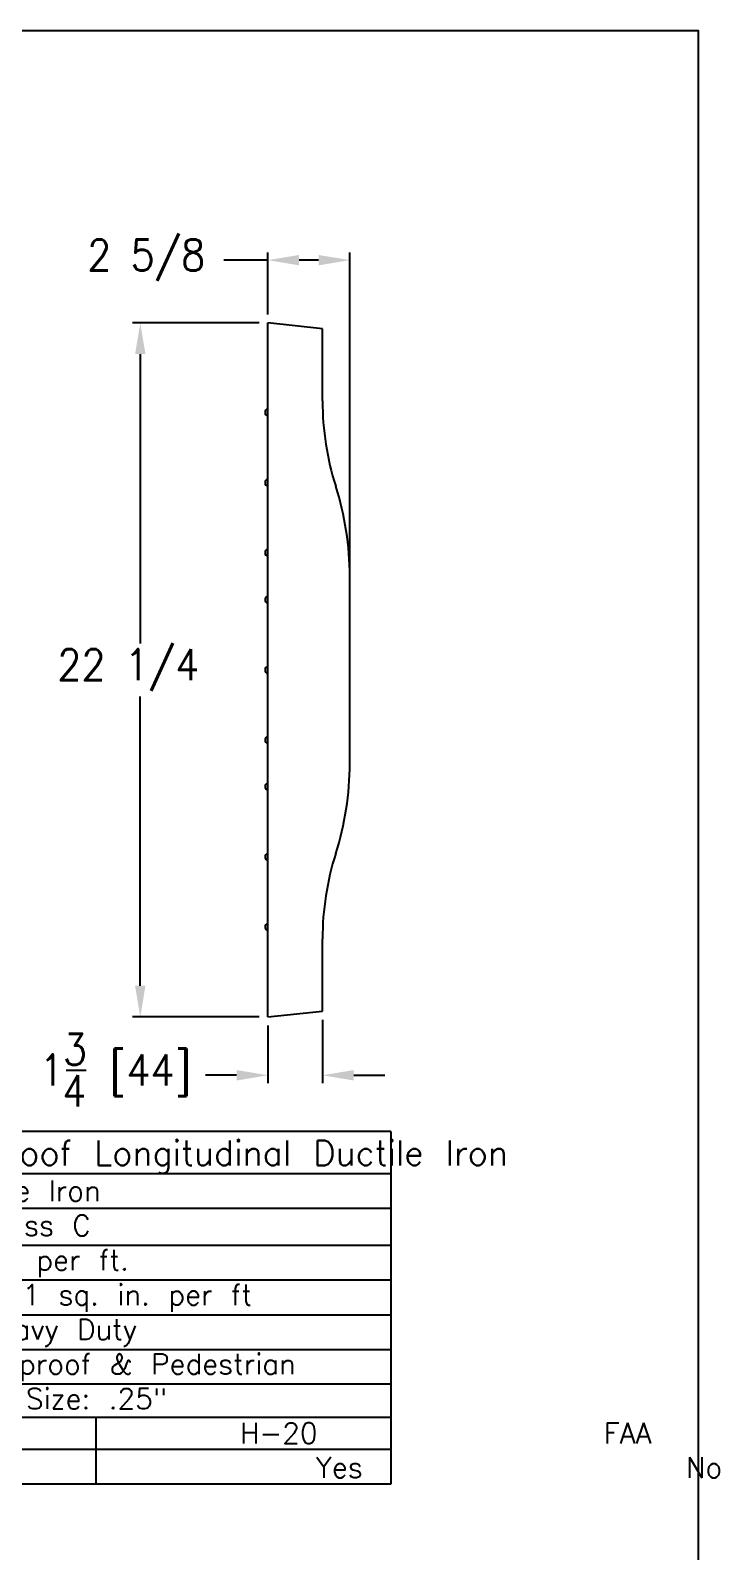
# Model space of a CAD drawing. Extents: x 196 to 587, y -81 to 16.
# Drawn here: x 429.73 to 451.82, y -33.12 to 15.66 of the extents above; entities that cross this region are included whole.
import ezdxf

# ---------------------------------------------------------------- set-up
doc = ezdxf.new("R2010")
doc.units = 0
doc.header["$LTSCALE"] = 4
doc.header["$MEASUREMENT"] = 0
doc.layers.get('0').update_dxf_attribs({"linetype": 'CONTINUOUS'})
doc.layers.get('DEFPOINTS').update_dxf_attribs({"linetype": 'CONTINUOUS'})
doc.layers.add('DIM', color=2, linetype='CONTINUOUS')
doc.styles.add('FT_FONT', font='ROMANS.SHX', dxfattribs={"width": 0.9})
doc.styles.get("Standard").update_dxf_attribs({"font": 'txt.shx', "height": 1})
doc.dimstyles.get("Standard").update_dxf_attribs({"dimtxt": 0.384208, "dimasz": 0.1875, "dimexe": 0.612, "dimexo": 0.2125, "dimgap": 0.09, "dimtad": 0, "dimtih": 1, "dimtoh": 1, "dimdec": 4, "dimzin": 0, "dimdsep": 46, "dimtxsty": 'FT_FONT', "dimcen": 0.306, "dimadec": 0, "dimazin": 0, "dimtfac": 1, "dimtdec": 4, "dimtofl": 0, "dimtmove": 0, "dimatfit": 3, "dimfxl": 0, "dimtolj": 1, "dimtzin": 0, "dimarcsym": 0})

# ---------------------------------------------------------------- blocks, each defined once
blk = doc.blocks.new('*U71')
at = {"color": 250, "style": 'FT_FONT', "width": 0.9}
blk.add_text('22 1/4', height=1, dxfattribs=at).set_placement((430.593, -5.181))
blk = doc.blocks.new('*D0')
at = {"color": 250}
for p, q in [((437.064, 6.278), (433, 6.278)), ((433.25, 5.278), (433.25, -3.995)), ((433.25, -14.972), (433.25, -5.699)), ((437.064, -15.972), (433, -15.972))]:
    blk.add_line(p, q, dxfattribs=at)
for points in [[(433.083, 5.278), (433.416, 5.278), (433.25, 6.278)], [(433.083, -14.972), (433.416, -14.972), (433.25, -15.972)]]:
    blk.add_solid(points, dxfattribs=at)
at = {"layer": 'DEFPOINTS', "color": 0}
for p in [(437.339, 6.278), (433.25, -15.972), (437.339, -15.972)]:
    blk.add_point(p, dxfattribs=at)
at = {"layer": 'DIM'}
blk.add_blockref('*U71', (0, 0), dxfattribs=at)
blk = doc.blocks.new('*U72')
at = {"color": 250, "style": 'FT_FONT', "width": 0.9}
blk.add_text('2 5/8', height=1, dxfattribs=at).set_placement((431.55, 7.957))
blk = doc.blocks.new('*D1')
at = {"color": 250}
for p, q in [((437.339, 6.553), (437.339, 8.541)), ((439.964, -1.572), (439.964, 8.541)), ((437.339, 8.291), (435.926, 8.291)), ((438.964, 8.291), (438.339, 8.291))]:
    blk.add_line(p, q, dxfattribs=at)
for points in [[(438.339, 8.457), (438.339, 8.124), (437.339, 8.291)], [(438.964, 8.457), (438.964, 8.124), (439.964, 8.291)]]:
    blk.add_solid(points, dxfattribs=at)
at = {"layer": 'DEFPOINTS', "color": 0}
for p in [(439.964, 8.291), (437.339, 6.278), (439.964, -1.847)]:
    blk.add_point(p, dxfattribs=at)
at = {"layer": 'DIM'}
blk.add_blockref('*U72', (0, 0), dxfattribs=at)
blk = doc.blocks.new('*U74')
at = {"color": 250}
for s, height, p in [('   HPD- Heelproof Longitudinal Ductile Iron', 0.792, (419.984, -20.732)), ('   Material : Ductile Iron', 0.65997, (419.984, -21.876)), ('   DIN Rating : Class C', 0.65997, (419.984, -22.987)), ('   Weight: 56.00 # per ft.', 0.65997, (419.984, -24.098)), ('   Open Area: 26.31 sq. in. per ft', 0.65997, (419.984, -25.21)), ('   ANSI Rating: Heavy Duty', 0.65997, (419.984, -26.321)), ('   Application: Heelproof & Pedestrian', 0.65997, (419.984, -27.432)), ('   Slot Width/Hole Size: .25"', 0.65997, (419.984, -28.544)), ('         ADA              H-20              FAA', 0.65997, (419.984, -29.646)), ('          Yes                 Yes                No', 0.65997, (419.984, -30.746))]:
    blk.add_text(s, height=height, dxfattribs=at).set_placement(p)
blk = doc.blocks.new('*U113')
at = {"layer": 'DIM', "color": 250}
blk.add_line((430.878, -17.677), (431.52, -17.677), dxfattribs=at)
at = {"layer": 'DIM', "color": 250, "style": 'FT_FONT', "width": 0.9}
for s, p in [('3', (430.77, -17.511)), (' [44]', (431.649, -18.177)), ('1', (430.02, -18.177)), ('4', (430.749, -18.844))]:
    blk.add_text(s, height=1, dxfattribs=at).set_placement(p)
blk = doc.blocks.new('*D33')
at = {"layer": 'DEFPOINTS', "color": 0}
for p in [(437.339, -15.972), (439.089, -15.788), (437.339, -17.844)]:
    blk.add_point(p, dxfattribs=at)
at = {"layer": 'DIM', "color": 250}
for p, q in [((439.089, -16.063), (439.089, -18.094)), ((437.339, -16.247), (437.339, -18.094)), ((436.339, -17.844), (435.339, -17.844)), ((440.089, -17.844), (441.089, -17.844))]:
    blk.add_line(p, q, dxfattribs=at)
for points in [[(436.339, -17.677), (436.339, -18.011), (437.339, -17.844)], [(440.089, -17.677), (440.089, -18.011), (439.089, -17.844)]]:
    blk.add_solid(points, dxfattribs=at)
at = {"layer": 'DIM'}
blk.add_blockref('*U113', (0, 0), dxfattribs=at)

msp = doc.modelspace()

# ---------------------------------------------------------------- linework, layer by layer
at = {"color": 250}
for p, q in [((437.33903, -15.97219), (437.33903, 6.27781)), ((439.08903, 6.09387), (437.33903, 6.27781)), ((439.08903, 3.77781), (439.08903, 6.09387)), ((439.96403, -7.84719), (439.96403, -1.84719)), ((439.08903, -15.78826), (439.08903, -13.47219)), ((437.33903, -15.97219), (439.08903, -15.78826)), ((441.27694, -19.64672), (420.26339, -19.64672)), ((441.27694, -19.64672), (441.27694, -30.95791)), ((441.27694, -21.00044), (420.26339, -21.00044)), ((441.27694, -22.1151), (420.26339, -22.1151)), ((441.27694, -23.29731), (420.26339, -23.29731)), ((441.27694, -24.41007), (420.26339, -24.41007)), ((441.27694, -25.53963), (420.26339, -25.53963)), ((441.27694, -26.65076), (420.26339, -26.65076)), ((441.27694, -27.74315), (420.26339, -27.74315)), ((441.27694, -28.81278), (420.26339, -28.81278)), ((431.82391, -28.81278), (431.82391, -30.95791)), ((441.27694, -29.84308), (420.26339, -29.84308)), ((441.27694, -30.95791), (420.26339, -30.95791))]:
    msp.add_line(p, q, dxfattribs=at)
for centre, radius, start, end in [((437.37403, 3.40781), 0.125, 106.260205, 253.739795), ((448.08903, 3.77503), 9, 179.982312, 197.69223), ((437.37403, 1.15281), 0.125, 106.260205, 253.739795), ((430.46403, -1.84719), 9.5, 0, 17.69223), ((437.37403, -1.09219), 0.125, 106.260205, 253.739795), ((437.37403, -2.59219), 0.125, 106.260205, 253.739795), ((437.37403, -4.84719), 0.125, 106.260205, 253.739795), ((437.37403, -7.09219), 0.125, 106.260205, 253.739795), ((430.46403, -7.84719), 9.5, 342.30777, 0), ((437.37403, -8.59219), 0.125, 106.260205, 253.739795), ((437.37403, -10.84719), 0.125, 106.260205, 253.739795), ((448.08903, -13.46942), 9, 162.30777, 180.017688), ((437.37403, -13.09219), 0.125, 106.260205, 253.739795)]:
    msp.add_arc(centre, radius, start, end, dxfattribs=at)
at = {"layer": 'DIM'}
msp.add_lwpolyline([(330.92696, 15.65648), (451.13422, 15.65648), (451.13422, -81.0086), (330.92696, -81.0086)], close=True, dxfattribs=at)

# ---------------------------------------------------------------- block references
msp.add_blockref('*U74', (0, 0), dxfattribs=at)

# ---------------------------------------------------------------- dimensions: what is measured, and where the dimension line sits
at = {"color": 250}
dim = msp.add_linear_dim(base=(439.96403, 8.29068), p1=(437.33903, 6.27781), p2=(439.96403, -1.84719), text='2 5/8', dimstyle='Standard', dxfattribs=at)
dim.commit()
dim.dimension.update_dxf_attribs({"geometry": '*D1', "text_midpoint": (433.7575, 8.29068), "dimtype": 160})
dim = msp.add_linear_dim(base=(433.24968, -15.97219), p1=(437.33903, 6.27781), p2=(437.33903, -15.97219), angle=90, text='22 1/4', dimstyle='Standard', dxfattribs=at)
dim.commit()
dim.dimension.update_dxf_attribs({"geometry": '*D0', "text_midpoint": (433.24968, -4.84719), "dimtype": 160})
at = {"layer": 'DIM'}
dim = msp.add_linear_dim(base=(437.33903, -17.84388), p1=(439.08903, -15.78826), p2=(437.33903, -15.97219), dimstyle='Standard', dxfattribs=at)
dim.commit()
dim.dimension.update_dxf_attribs({"geometry": '*D33', "text_midpoint": (432.76331, -17.84388)})

doc.saveas('drawing.dxf')
